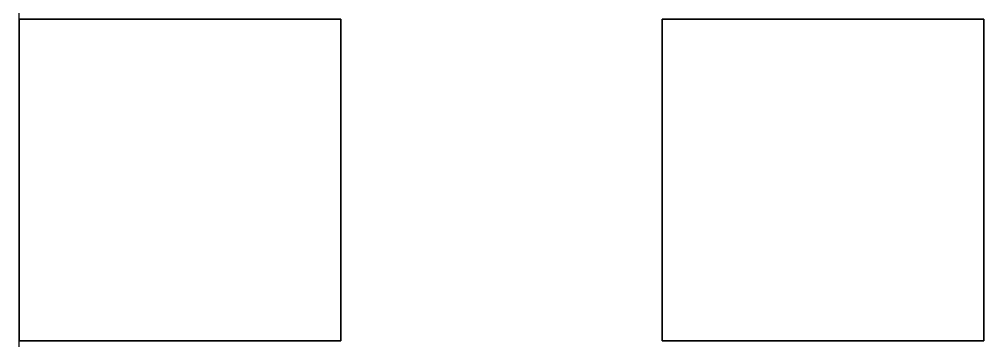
# Model space of a CAD drawing. Header units: millimetres. Extents: x -1.16 to 3, y -1.81 to 6.05.
# Drawn here: x 0 to 3, y 5.05 to 6.05 of the extents above; entities that cross this region are included whole.
import ezdxf

# ---------------------------------------------------------------- set-up
doc = ezdxf.new("R2010")
doc.units = ezdxf.units.MM

msp = doc.modelspace()

# ---------------------------------------------------------------- linework, layer by layer
msp.add_xline((0, -2.45, 1.27), (0, 1))
for points in [[(1, 6.05, 1), (1, 6.05), (0, 6.05), (0, 6.05, 1)], [(1, 6.05), (1, 5.05), (0, 5.05), (0, 6.05)], [(0, 6.05), (0, 5.05), (0, 5.05, 1), (0, 6.05, 1)], [(0, 6.05, 1), (0, 5.05, 1), (1, 5.05, 1), (1, 6.05, 1)], [(1, 5.05, 1), (1, 5.05), (1, 6.05), (1, 6.05, 1)], [(3, 6.05), (3, 5.05), (2, 5.05), (2, 6.05)], [(2, 6.05), (2, 5.05), (3, 5.05), (3, 6.05)], [(0, 5.05, 1), (0, 5.05), (1, 5.05), (1, 5.05, 1)]]:
    msp.add_3dface(points)

doc.saveas('drawing.dxf')
